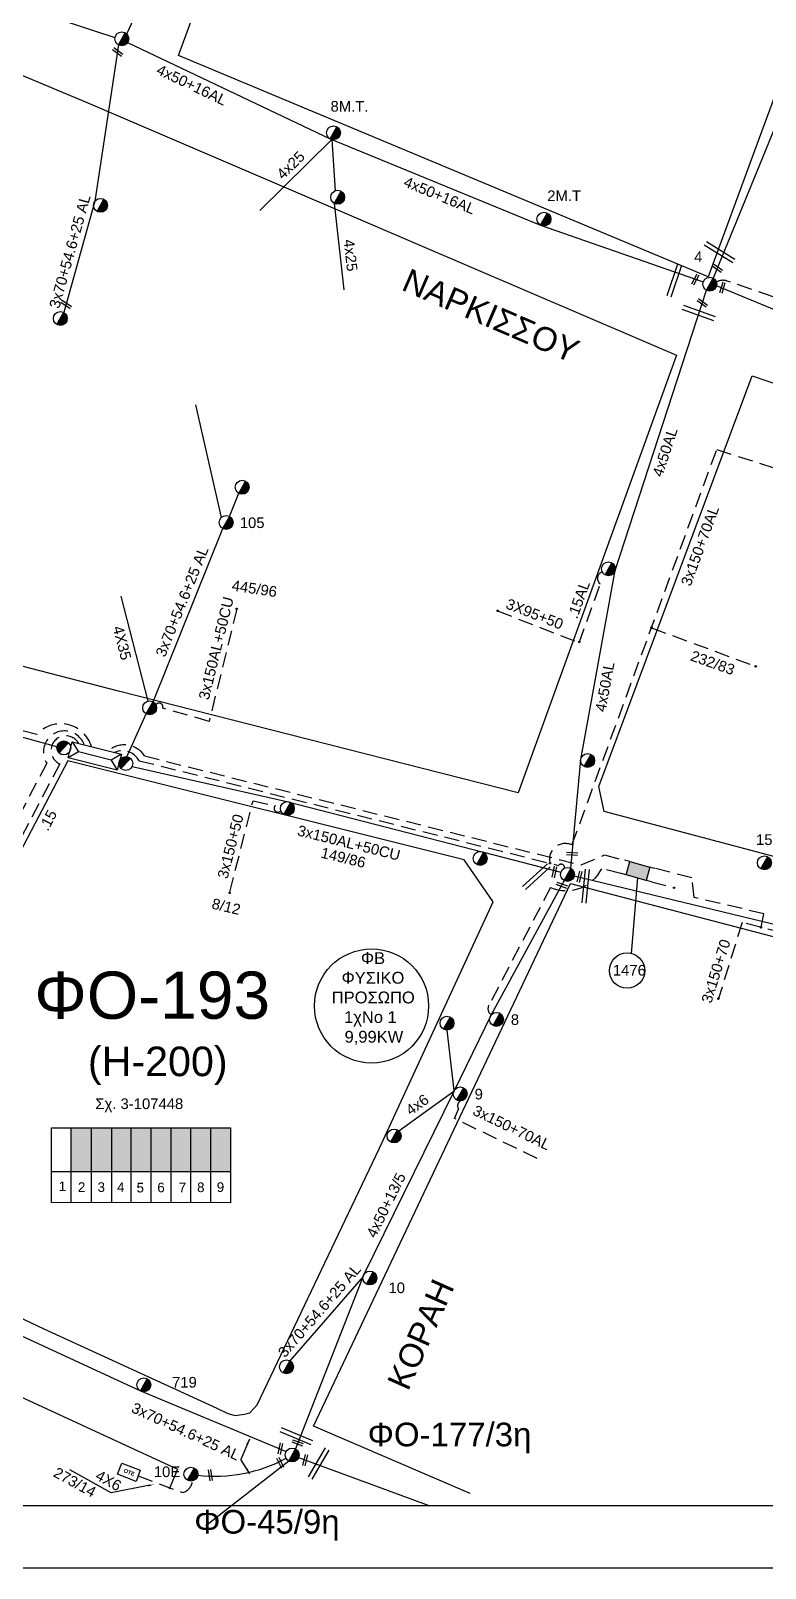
# Model space of a CAD drawing. Header units: millimetres. Extents: x 4998 to 7216, y 1887 to 2914.
# Drawn here: x 5268.8 to 5393.3, y 1889.4 to 2149.7 of the extents above; entities that cross this region are included whole.
import ezdxf
from ezdxf import colors
from ezdxf.entities.mleader import LeaderData, LeaderLine
from ezdxf.enums import TextEntityAlignment as Align
from ezdxf.math import Vec2, Vec3

# ---------------------------------------------------------------- set-up
doc = ezdxf.new("R2010")
doc.units = ezdxf.units.MM
doc.linetypes.add('DASHED', pattern=[19.05, 12.7, -6.35])
for name, color, linetype, lineweight in [('.15', 7, 'Continuous', 30), ('.15AL', 7, 'DASHED', 30), ('3x150+50', 7, 'Continuous', 30), ('3x150+70', 7, 'Continuous', 30), ('3x150+70AL', 7, 'DASHED', 30), ('3x150AL+50CU', 7, 'Continuous', 30), ('3x50+35+16', 7, 'Continuous', 30), ('3x70+54.6+25 AL', 7, 'SYN_LINE', 30), ('3X95+50', 7, 'Continuous', 30), ('4x25', 7, 'Continuous', 30), ('4X35', 7, 'DASHED', 30), ('4x50+13_5', 7, 'Continuous', 30), ('4x50+16AL', 7, 'Continuous', 30), ('4x50AL', 7, 'Continuous', 30), ('4x6', 7, 'SYN_LINE', 30), ('Υπόβαθρο ΔΕΗ', 7, 'Continuous', 30)]:
    doc.layers.add(name, color=color, linetype=linetype, lineweight=lineweight)
for name, color, linetype in [('Link Box 4 Διευθύνσεων', 7, 'Continuous'), ('Pillar OTE', 7, 'Continuous'), ('text οδών', 7, 'Continuous'), ('text_kalodion', 7, 'Continuous'), ('Άγνωστα', 7, 'Continuous'), ('ΑΓΝΩΣΤΟ ΕΝΑΕΡΙΟ ΚΑΛΩΔΙΟ', 7, 'Continuous'), ('Επιγραφές - Σχήματα', 7, 'Continuous'), ('Καλώδια ΧΤ   3x150AL+50CU', 7, 'DASHED'), ('Μηχανική τομή', 7, 'Continuous'), ('Στύλος ΦΜ', 7, 'Continuous'), ('Στύλος ΦΜ @ 1', 7, 'Continuous'), ('Συνδέσεις', 7, 'Continuous'), ('Συνεστραμμένα ΧΤ   3x70+54.6+25 AL', 7, 'SYN_LINE'), ('Τομή', 7, 'Continuous'), ('Υποσταθμός εναέριος 2 στύλων', 7, 'Continuous'), ('Υποσταθμός πόλεως', 7, 'Continuous')]:
    doc.layers.add(name, color=color, linetype=linetype)
doc.styles.add('arial', font='ARIAL.TTF')
doc.styles.get("Standard").update_dxf_attribs({"font": 'ARIAL.TTF'})
doc.linetypes.add('SYN_LINE', pattern='A,0.5,-0.0001,["/\\/\\/\\/",Standard,S=0.1,R=0,X=0,Y=-0.05],-0.25', length=0.7501)
doc.dimstyles.new('ISO-25', dxfattribs={"dimtxt": 2.5, "dimasz": 2.5, "dimexe": 1.25, "dimexo": 0.625, "dimtad": 1, "dimtxsty": 'Standard', "dimcen": 2.5, "dimadec": 0, "dimazin": 0, "dimtfac": 1, "dimtmove": 0, "dimatfit": 3, "dimfxl": 1, "dimarcsym": 0})

# ---------------------------------------------------------------- blocks, each defined once
blk = doc.blocks.new('ΥΠΑΡΧΩΝ ΤΣΙΜΕΝΤΕΝΙΟΣ ΣΤΥΛΟΣ')
at = {"layer": 'Στύλος ΦΜ'}
blk.add_hatch(color=7, dxfattribs=at).paths.add_polyline_path([(-1.29, -2.28, 0.574793), (2.62, 0, 0.268822), (1.3, 2.27)])
at = {"layer": 'Στύλος ΦΜ', "color": 7}
blk.add_line((-1.29, -2.28), (1.3, 2.27), dxfattribs=at)
blk.add_circle((0, 0), 2.62, dxfattribs=at)
at = {"layer": 'Στύλος ΦΜ', "flags": 4}
for tag, p in [('ΑΡΙΘΜΟΣ', (-4.68, 8.05)), ('ΤΥΠΟΣ', (-4.91, 3.03))]:
    blk.add_attdef(tag, p, '', height=4, dxfattribs=at)
blk = doc.blocks.new('ΥΠΟΣΤΑΘΜΟΣ ΕΝΑΕΡΙΟΣ ΕΠΙ 2 ΣΤΥΛΩΝ')
at = {"layer": 'Υποσταθμός εναέριος 2 στύλων', "linetype": 'Continuous'}
for points in [[(-11.97, -2.11, 0.574793), (-8.45, -0.07, 0.268822), (-9.64, 1.98)], [(9.68, -2.15, 0.574793), (13.19, -0.1, 0.268822), (12.01, 1.95)]]:
    blk.add_hatch(color=256, dxfattribs=at).paths.add_polyline_path(points)
for p, q in [((-11.97, -2.11), (-9.64, 1.98)), ((9.68, -2.15), (12.01, 1.95))]:
    blk.add_line(p, q, dxfattribs=at)
for centre in [(-10.81, -0.07), (10.84, -0.1)]:
    blk.add_circle(centre, 2.36, dxfattribs=at)
at = {"layer": 'Υποσταθμός πόλεως', "linetype": 'Continuous', "ltscale": 40}
blk.add_lwpolyline([(-8.57, 2.82), (8.57, 2.82), (8.57, -2.82), (-8.57, -2.82)], close=True, dxfattribs=at)
for points in [[(-5.75, 0), (-8.57, 2.82)], [(-8.57, -2.82), (-5.75, 0)], [(-5.75, 0), (5.75, 0)], [(5.75, 0), (8.57, 2.82)], [(8.57, -2.82), (5.75, 0)]]:
    blk.add_lwpolyline(points, dxfattribs=at)
at = {"layer": 'Υποσταθμός εναέριος 2 στύλων', "ltscale": 40, "flags": 1}
for tag, p in [('ΜΕΤΑΣΧΗΜΑΤΙΣΜΟΣ', (14.09, 2.51)), ('ΙΣΧΥΣ', (14.07, -0.28)), ('ΑΡΙΘΜΟΣ', (14.19, -3))]:
    blk.add_attdef(tag, p, '', height=1.8, dxfattribs=at)
blk = doc.blocks.new('LINK BOX 4 ΑΝΑΧΩΡΗΣΕΩΝ')
at = {"layer": 'Link Box 4 Διευθύνσεων', "ltscale": 40}
blk.add_hatch(color=256, dxfattribs=at).paths.add_polyline_path([(-3.54, 0), (-3.54, -4.67), (3.54, -4.67), (3.54, 0)])
for p, q in [((-3.54, 0), (-5.33, 0)), ((5.33, 0), (3.54, 0)), ((-3.54, -4.67), (-5.33, -4.67)), ((5.33, -4.67), (3.54, -4.67))]:
    blk.add_line(p, q, dxfattribs=at)
blk.add_lwpolyline([(-3.54, -4.67), (-3.54, 0), (3.54, 0), (3.54, -4.67)], close=True, dxfattribs=at)
blk = doc.blocks.new('ΤΟΜΗ')
at = {"layer": 'Τομή', "ltscale": 40}
for p, q in [((-5.7, 0), (17.1, 0)), ((-5.7, -2.8), (17.1, -2.8))]:
    blk.add_line(p, q, dxfattribs=at)
blk = doc.blocks.new('ΜΗΧΑΝΙΚΗ ΤΟΜΗ')
at = {"layer": 'Μηχανική τομή', "ltscale": 40}
for p, q in [((-1.9, 0.8), (5.7, 0.8)), ((-1.9, -0.8), (5.7, -0.8))]:
    blk.add_line(p, q, dxfattribs=at)
blk = doc.blocks.new('_ΣΥΝΔΕΣΗ')
at = {"layer": 'Συνδέσεις', "linetype": 'SYN_LINE', "ltscale": 40}
blk.add_hatch(color=256, dxfattribs=at).paths.add_polyline_path([(0.5, 0, 1), (-0.5, 0, 1)])
at = {"layer": 'Συνδέσεις'}
blk.add_circle((0, 0), 0.5, dxfattribs=at)
blk = doc.blocks.new('PILLAR ΟΤΕ')
at = {"layer": 'Pillar OTE', "ltscale": 40}
blk.add_lwpolyline([(-3.31, 2.02), (3.39, 2.02), (3.39, -1.99), (-3.31, -1.99)], close=True, dxfattribs=at)
at = {"layer": 'Pillar OTE', "insert": (-1.81, 0.71), "char_height": 1.3575, "width": 109.961, "attachment_point": 1}
blk.add_mtext('{\\fArial|b1|i0|c161|p34;OTE}', dxfattribs=at)

msp = doc.modelspace()

# ---------------------------------------------------------------- hatches: boundary and pattern name
at = {"layer": 'Καλώδια ΧΤ   3x150AL+50CU', "linetype": 'DASHED', "lineweight": -3, "ltscale": 0.2}
h = msp.add_hatch(color=6, dxfattribs=at)
h.dxf.hatch_style = 1
h.paths.add_polyline_path([(5279.08, 1963.93), (5275.64, 1963.93), (5275.64, 1956.57), (5279.08, 1956.56)])
h = msp.add_hatch(color=173, dxfattribs=at)
h.dxf.hatch_style = 1
h.paths.add_polyline_path([(5279.08, 1956.56), (5282.52, 1956.56), (5282.52, 1963.93), (5279.08, 1963.93)])
h = msp.add_hatch(color=2, dxfattribs=at)
h.dxf.hatch_style = 1
h.paths.add_polyline_path([(5285.81, 1963.93), (5282.52, 1963.93), (5282.52, 1956.56), (5285.81, 1956.56)])
h = msp.add_hatch(color=30, dxfattribs=at)
h.dxf.hatch_style = 1
h.paths.add_polyline_path([(5285.81, 1956.56), (5289.2, 1956.55), (5289.2, 1963.93), (5285.81, 1963.93)])
h = msp.add_hatch(color=1, dxfattribs=at)
h.dxf.hatch_style = 1
h.paths.add_polyline_path([(5289.2, 1956.55), (5292.6, 1956.55), (5292.6, 1963.93), (5289.2, 1963.93)])
h = msp.add_hatch(color=85, dxfattribs=at)
h.dxf.hatch_style = 1
h.paths.add_polyline_path([(5292.54, 1956.55), (5295.93, 1956.55), (5295.93, 1963.93), (5292.54, 1963.93)])
h = msp.add_hatch(color=5, dxfattribs=at)
h.dxf.hatch_style = 1
h.paths.add_polyline_path([(5295.87, 1956.56), (5299.27, 1956.55), (5299.27, 1963.93), (5295.87, 1963.93)])
h = msp.add_hatch(color=62, dxfattribs=at)
h.dxf.hatch_style = 1
h.paths.add_polyline_path([(5299.19, 1956.55), (5302.59, 1956.55), (5302.59, 1963.93), (5299.19, 1963.93)])

# ---------------------------------------------------------------- linework, layer by layer
at = {"layer": '.15', "color": 30, "linetype": 'DASHED', "lineweight": -3, "ltscale": 0.2}
msp.add_lwpolyline([(5276.92, 2029.03, 1.388993), (5273.72, 2025.56), (5262.55, 2004.3, 0.632264), (5260.88, 2002.66)], format="xyb", dxfattribs=at)
at = {"layer": '.15', "color": 5, "linetype": 'DASHED', "lineweight": -3, "ltscale": 0.2}
msp.add_lwpolyline([(5368.83, 2006.99), (5365.59, 2007.85, -0.398731), (5356.9, 2004.64), (5346.43, 1984.68, 0.384962), (5346.84, 1983.08, 0.936699)], format="xyb", dxfattribs=at)
at = {"layer": '.15AL', "color": 85, "linetype": 'DASHED', "lineweight": -3, "ltscale": 0.2}
msp.add_lwpolyline([(5361.74, 2046.07), (5365.34, 2056.02, -0.631684), (5365.66, 2058.06, -95.573987)], format="xyb", dxfattribs=at)
at = {"lineweight": -3}
msp.add_lwpolyline([(5037.13, 2894.56), (6989.09, 2894.56), (6989.09, 1899.95), (5037.13, 1899.95)], close=True, dxfattribs=at)
at = {"lineweight": -3, "ltscale": 0.2}
msp.add_circle((5326.56, 1984.57), 9.67, dxfattribs=at)
at = {"layer": '3x150+50', "color": 62, "linetype": 'DASHED', "lineweight": -3, "ltscale": 0.2}
msp.add_lwpolyline([(5279.1, 2028.49, 0.589061), (5269.85, 2030.52), (5222.18, 2043.07, -0.658647), (5219.24, 2041.29, 1.615568)], format="xyb", dxfattribs=at)
at = {"layer": '3x150+50', "color": 173, "linetype": 'DASHED', "lineweight": -3, "ltscale": 0.2}
msp.add_lwpolyline([(5302.53, 2003.84), (5306.47, 2019.28), (5310.23, 2018.5, 1.022311), (5311.18, 2017.6, -1.684117)], format="xyb", dxfattribs=at)
at = {"layer": '3x150+70', "color": 133, "linetype": 'DASHED', "lineweight": -3, "ltscale": 0.2}
for points in [[(5392.58, 1997.89), (5393.05, 2000.19), (5381.22, 2002.93), (5380.82, 2006.29), (5374.58, 2007.86)], [(5399.88, 1996.05), (5389.34, 1998.7), (5385.35, 1985.81)]]:
    msp.add_lwpolyline(points, dxfattribs=at)
at = {"layer": '3x150+70', "color": 151, "linetype": 'DASHED', "lineweight": -3, "ltscale": 0.2}
msp.add_lwpolyline([(5373.98, 2005.61), (5377.83, 2004.58)], dxfattribs=at)
at = {"layer": '3x150+70AL', "color": 151, "lineweight": -3, "ltscale": 0.2}
msp.add_lwpolyline([(5427.83, 2146.42), (5412.83, 2151.31), (5394.59, 2104.66), (5386.85, 2107.31, 0.21189), (5384.99, 2107.14, 7.80724)], format="xyb", dxfattribs=at)
at = {"layer": '3x150+70AL', "color": 85, "linetype": 'DASHED', "lineweight": -3, "ltscale": 0.2}
msp.add_lwpolyline([(5356.79, 2008.74, -0.630067), (5360.52, 2011.83), (5385.05, 2078.77), (5401.86, 2073.41)], format="xyb", dxfattribs=at)
msp.add_lwpolyline([(5374, 2048.6), (5391.65, 2042.07)], dxfattribs=at)
at = {"layer": '3x150+70AL', "color": 2, "linetype": 'DASHED', "lineweight": -3, "ltscale": 0.2}
msp.add_lwpolyline([(5277.88, 2028.79, 1.113486), (5271.51, 2025.66), (5231.82, 1950.1, 0.669165), (5231.39, 1947.7)], format="xyb", dxfattribs=at)
at = {"layer": '3x150+70AL', "color": 5, "linetype": 'DASHED', "lineweight": -3, "ltscale": 0.2}
msp.add_lwpolyline([(5354.6, 1958.77), (5340.6, 1965.52), (5341.3, 1967.12, -0.427049), (5341.61, 1968.5, -0.966609)], format="xyb", dxfattribs=at)
at = {"layer": '3x150AL+50CU', "color": 6, "linetype": 'DASHED', "lineweight": -3, "ltscale": 0.2}
msp.add_lwpolyline([(5303.72, 2051.81), (5299.03, 2032.74), (5291.17, 2035, 0.893521), (5290.01, 2035.56, -124.959135)], format="xyb", dxfattribs=at)
at = {"layer": '3x150AL+50CU', "color": 5, "linetype": 'DASHED', "lineweight": -3, "ltscale": 0.2}
msp.add_lwpolyline([(5281.97, 2027.77, -0.45656), (5288.1, 2026.9), (5362.07, 2008.45), (5366.03, 2010.15), (5369.44, 2009.24)], format="xyb", dxfattribs=at)
at = {"layer": '3x150AL+50CU', "color": 85, "linetype": 'DASHED', "lineweight": -3, "ltscale": 0.2}
msp.add_lwpolyline([(5283.02, 2027.51, -0.381029), (5287.19, 2026.1), (5358.25, 2008.37, -0.743707), (5359.27, 2007.91)], format="xyb", dxfattribs=at)
at = {"layer": '3x50+35+16', "color": 1, "lineweight": -3, "ltscale": 0.2}
msp.add_lwpolyline([(5273.25, 2028.43), (5246.98, 2035.69), (5218.82, 2042.93), (5193.38, 2049.98), (5164.14, 2056.56)], dxfattribs=at)
at = {"layer": '3x50+35+16', "color": 173, "lineweight": -3, "ltscale": 0.2}
msp.add_lwpolyline([(5285.99, 2025.14), (5312.21, 2019.18), (5345.55, 2010.59), (5358.65, 2007.21)], dxfattribs=at)
at = {"layer": '3x70+54.6+25 AL', "color": 173, "linetype": 'SYN_LINE', "lineweight": -3, "ltscale": 20}
for points in [[(5285.07, 2149.15), (5293.77, 2167.86), (5302.03, 2189.76), (5309.06, 2209.41), (5312.26, 2223.61)], [(5283.66, 2147.29), (5279.67, 2120.81), (5274.41, 2102.01)]]:
    msp.add_lwpolyline(points, dxfattribs=at)
at = {"layer": '3x70+54.6+25 AL', "color": 173, "linetype": 'SYN_LINE', "lineweight": -3, "ltscale": 10}
msp.add_lwpolyline([(5319.8, 2131.25), (5320.4, 2122.6)], dxfattribs=at)
at = {"layer": '3x70+54.6+25 AL', "color": 6, "linetype": 'SYN_LINE', "lineweight": -3, "ltscale": 20}
for points in [[(5302.51, 2067.45), (5304.05, 2071.37)], [(5289.54, 2036.08), (5301.35, 2065.4)]]:
    msp.add_lwpolyline(points, dxfattribs=at)
at = {"layer": '3x70+54.6+25 AL', "color": 6, "linetype": 'SYN_LINE', "lineweight": -3, "ltscale": 10}
msp.add_lwpolyline([(5285.08, 2026.78), (5288.37, 2034.03)], dxfattribs=at)
at = {"layer": '3x70+54.6+25 AL', "color": 2, "linetype": 'SYN_LINE', "lineweight": -3, "ltscale": 20}
for points in [[(5360.91, 2006.58), (5401.13, 1996.87)], [(5232.82, 1946.09), (5259.63, 1932.2), (5287.38, 1919.39), (5312.08, 1909.15)]]:
    msp.add_lwpolyline(points, dxfattribs=at)
at = {"layer": '3x70+54.6+25 AL', "color": 5, "linetype": 'SYN_LINE', "lineweight": -3, "ltscale": 20}
msp.add_lwpolyline([(5325.11, 1938.77), (5312.73, 1924.5)], dxfattribs=at)
at = {"layer": '3x70+54.6+25 AL', "color": 30, "linetype": 'SYN_LINE', "lineweight": -3, "ltscale": 20}
msp.add_lwpolyline([(5314.2, 1908.14), (5336.45, 1899.95)], dxfattribs=at)
at = {"layer": '3x70+54.6+25 AL', "color": 1, "linetype": 'SYN_LINE', "lineweight": -3, "ltscale": 10}
msp.add_arc((5300.03, 1930.35), 25.4, 263.4115, 298.2932, dxfattribs=at)
at = {"layer": '3X95+50', "color": 85, "linetype": 'DASHED', "lineweight": -3, "ltscale": 0.2}
msp.add_lwpolyline([(5347.91, 2051.47), (5361.74, 2046.07)], dxfattribs=at)
at = {"layer": '4x25', "color": 173, "linetype": 'SYN_LINE', "lineweight": -3, "ltscale": 20}
for points in [[(5319.8, 2131.25), (5307.61, 2119.24)], [(5320.23, 2120.47), (5321.86, 2105.8)]]:
    msp.add_lwpolyline(points, dxfattribs=at)
at = {"layer": '4x25', "color": 6, "linetype": 'SYN_LINE', "lineweight": -3, "ltscale": 20}
msp.add_lwpolyline([(5301.12, 2067.29), (5296.8, 2086.34)], dxfattribs=at)
at = {"layer": '4X35', "color": 6, "linetype": 'SYN_LINE', "lineweight": -3, "ltscale": 20}
msp.add_lwpolyline([(5288.68, 2036.2), (5288.68, 2036.2), (5284.13, 2053.95)], dxfattribs=at)
at = {"layer": '4x50+13_5', "color": 5, "lineweight": -3, "ltscale": 0.2}
msp.add_lwpolyline([(5359.19, 2005.82), (5346.84, 1983.08), (5340.5, 1970.11), (5325.25, 1939.12), (5313.68, 1909.58)], dxfattribs=at)
at = {"layer": '4x50+16AL', "color": 1, "lineweight": -3, "ltscale": 0.2}
msp.add_lwpolyline([(5410.04, 2175.82), (5398.72, 2142.66), (5384.46, 2107.79)], dxfattribs=at)
at = {"layer": '4x50+16AL', "color": 173, "lineweight": -3, "ltscale": 0.2}
for points in [[(5244.67, 2163.51), (5256.98, 2157.11), (5283.08, 2148.53)], [(5285.22, 2147.68), (5319.53, 2131.37), (5355.19, 2116.76), (5382.76, 2107.15)]]:
    msp.add_lwpolyline(points, dxfattribs=at)
at = {"layer": '4x50+16AL', "color": 151, "lineweight": -3, "ltscale": 0.2}
msp.add_lwpolyline([(5491.82, 2069.43), (5466.05, 2076.31), (5432.81, 2088.03), (5411.79, 2095.44), (5385.02, 2106.49)], dxfattribs=at)
at = {"layer": '4x50AL', "color": 85, "lineweight": -3, "ltscale": 0.2}
msp.add_lwpolyline([(5360.35, 2007.87), (5362, 2026.29), (5367.86, 2058.29), (5383.3, 2105.74)], dxfattribs=at)
at = {"layer": '4x6', "color": 5, "lineweight": -3, "ltscale": 0.2}
msp.add_lwpolyline([(5340.5, 1970.11), (5331.2, 1963.4)], dxfattribs=at)
at = {"layer": '4x6', "color": 1, "linetype": 'DASHED', "lineweight": -3, "ltscale": 0.2}
msp.add_lwpolyline([(5287.01, 1905.03), (5294.57, 1902.18, 0.291752), (5296.24, 1904.17, 16.302643)], format="xyb", dxfattribs=at)
at = {"layer": 'Pillar OTE', "lineweight": -3, "ltscale": 40}
for points in [[(5272.31, 1951.29), (5272.31, 1963.93), (5302.64, 1963.93), (5302.64, 1951.26), (5272.31, 1951.29)], [(5275.64, 1951.29), (5275.64, 1963.93)], [(5279.08, 1951.28), (5279.08, 1963.93)], [(5282.52, 1951.28), (5282.52, 1963.93)], [(5285.81, 1951.27), (5285.81, 1963.93)], [(5289.2, 1951.27), (5289.2, 1963.93)], [(5292.6, 1951.27), (5292.6, 1963.93)], [(5295.93, 1951.26), (5295.93, 1963.93)], [(5299.32, 1951.26), (5299.32, 1963.93)], [(5272.31, 1956.57), (5302.64, 1956.54)]]:
    msp.add_lwpolyline(points, dxfattribs=at)
at = {"layer": 'ΑΓΝΩΣΤΟ ΕΝΑΕΡΙΟ ΚΑΛΩΔΙΟ', "color": 5, "lineweight": -3, "ltscale": 0.2}
msp.add_lwpolyline([(5340.58, 1970.28), (5339.4, 1980.49)], dxfattribs=at)
at = {"layer": 'ΑΓΝΩΣΤΟ ΕΝΑΕΡΙΟ ΚΑΛΩΔΙΟ', "color": 1, "lineweight": -3, "ltscale": 0.2}
msp.add_lwpolyline([(5312.52, 1907.53), (5298.48, 1896.56)], dxfattribs=at)
at = {"layer": 'Επιγραφές - Σχήματα', "lineweight": -3}
msp.add_lwpolyline([(4997.89, 2908.51), (7215.51, 2908.51), (7216.21, 1889.37), (4997.89, 1889.37)], close=True, dxfattribs=at)
at = {"layer": 'Υπόβαθρο ΔΕΗ', "color": 7, "lineweight": -3}
for points in [[(5293.82, 2145.47), (5320.78, 2218.97), (5374.08, 2193.08), (5408.62, 2175.86), (5400.27, 2153.21), (5391.46, 2129.33), (5383.6, 2108.01), (5293.82, 2145.47)], [(5343.25, 1902), (5316.72, 1913.42), (5360.3, 2005.28), (5442.5, 1983.82), (5444.17, 1983.18), (5445.1, 1982.33), (5445.82, 1981.24), (5446.11, 1980.09), (5446.15, 1979.02), (5445.98, 1978.23), (5445.34, 1976.7), (5434.49, 1954.93), (5419.23, 1924.82)], [(5204.66, 1899.55), (5227.79, 1936.53), (5293.7, 1906.12), (5292.25, 1902.79)]]:
    msp.add_lwpolyline(points, dxfattribs=at)
for points in [[(5228.27, 2158.55), (5278.46, 2137.48), (5378.24, 2094.75), (5351.4, 2020.65), (5283.65, 2037.85), (5248.86, 2046.84), (5170.55, 2066.46)], [(5391.05, 2091.27), (5486.13, 2058.85), (5485.35, 2057.02), (5453.68, 1994.24), (5365.98, 2017.48), (5365.07, 2021.75)], [(5275.11, 2026.07), (5233.86, 1947.52), (5271.05, 1929.9), (5300.35, 1916.48), (5302.23, 1915.56), (5303.46, 1915.22), (5305.02, 1915.46), (5305.94, 1915.7), (5307.17, 1917.03), (5327.85, 1960.4), (5347.19, 2002.21), (5342.28, 2009.32)]]:
    msp.add_lwpolyline(points, close=True, dxfattribs=at)
at = {"layer": 'Υπόβαθρο ΔΕΗ', "lineweight": -3}
msp.add_lwpolyline([(5371.64, 2006.24), (5370.57, 1993.47)], dxfattribs=at)
msp.add_circle((5369.86, 1990.56), 3, dxfattribs=at)

# ---------------------------------------------------------------- block references
at = {"layer": 'Link Box 4 Διευθύνσεων', "lineweight": -3, "xscale": 0.4999999999999774, "yscale": 0.4999999999999774, "zscale": 0.4999999999999774, "rotation": 345.0283975318833}
msp.add_blockref('LINK BOX 4 ΑΝΑΧΩΡΗΣΕΩΝ', (5372.01, 2008.55), dxfattribs=at)
at = {"layer": 'Pillar OTE', "xscale": 0.4999999999999999, "yscale": 0.4999999999999999, "zscale": 0.4999999999999999, "rotation": 339}
msp.add_blockref('PILLAR ΟΤΕ', (5285.42, 1905.62), dxfattribs=at)
at = {"layer": 'Μηχανική τομή', "lineweight": -3}
for p, xscale, yscale, zscale, rotation in [((5283.92, 2145.79), 0.2499999999999677, 0.2499999999999677, 0.2499999999999677, 145.0153048089944), ((5385.55, 2109.19), 0.2499999999999677, 0.2499999999999677, 0.2499999999999677, 145.0153048089944), ((5381.24, 2107.18), 0.2499999999999677, 0.2499999999999677, 0.2499999999999677, 61.7442470611804), ((5385.92, 2105.77), 0.2499999999999677, 0.2499999999999677, 0.2499999999999677, 74.02456761277536), ((5275.2, 2103.03), 0.2499999999999677, 0.2499999999999677, 0.2499999999999677, 145.0153048089944), ((5383.01, 2103.3), 0.2499999999999677, 0.2499999999999677, 0.2499999999999677, 145.0153048089944), ((5361.02, 2010.29), 0.2499999999999678, 0.2499999999999678, 0.2499999999999678, 176.365745631665), ((5357.45, 2006.8), 0.2499999999999677, 0.2499999999999677, 0.2499999999999677, 76.76918095440216), ((5361.73, 2005.99), 0.2499999999999677, 0.2499999999999677, 0.2499999999999677, 76.76918095440216), ((5359.28, 2004.82), 0.2499999999999678, 0.2499999999999678, 0.2499999999999678, 160.0479826606599), ((5314.51, 1910.4), 0.2499999999999678, 0.2499999999999678, 0.2499999999999678, 160.0479826606599), ((5311.33, 1906.78), 0.2499999999999677, 0.2499999999999677, 0.2499999999999677, 116.0485750276942), ((5311.02, 1909.15), 0.2499999999999677, 0.2499999999999677, 0.2499999999999677, 76.76918095440216), ((5315.23, 1907.21), 0.2499999999999677, 0.2499999999999677, 0.2499999999999677, 76.76918095440216), ((5299.35, 1904.65), 0.2499999999999677, 0.2499999999999677, 0.2499999999999677, 98.83420091364933)]:
    msp.add_blockref('ΜΗΧΑΝΙΚΗ ΤΟΜΗ', p, dxfattribs=dict(at, xscale=xscale, yscale=yscale, zscale=zscale, rotation=rotation))
at = {"layer": 'Στύλος ΦΜ @ 1', "lineweight": -3, "ltscale": 40}
for p, xscale, yscale, zscale in [((5284.24, 2148.32), 0.4499999999998083, 0.4499999999998083, 0.4499999999998083), ((5320.81, 2121.49), 0.4499999999998829, 0.4499999999998829, 0.4499999999998829), ((5280.63, 2120.13), 0.4499999999998828, 0.4499999999998828, 0.4499999999998828), ((5273.82, 2100.98), 0.4499999999998828, 0.4499999999998828, 0.4499999999998828), ((5304.63, 2072.39), 0.4499999999998828, 0.4499999999998828, 0.4499999999998828), ((5366.72, 2058.58), 0.4499999999998828, 0.4499999999998828, 0.4499999999998828), ((5288.95, 2035.06), 0.4499999999998828, 0.4499999999998828, 0.4499999999998828), ((5363.17, 2026.13), 0.4499999999998828, 0.4499999999998828, 0.4499999999998828), ((5312.29, 2018), 0.4499999999998245, 0.4499999999998245, 0.4499999999998245), ((5344.96, 2009.56), 0.4499999999998245, 0.4499999999998245, 0.4499999999998245), ((5359.77, 2006.85), 0.4499999999998245, 0.4499999999998245, 0.4499999999998245), ((5339.34, 1981.66), 0.4499999999998245, 0.4499999999998245, 0.4499999999998245), ((5330.37, 1962.56), 0.4499999999998245, 0.4499999999998245, 0.4499999999998245), ((5312.14, 1923.48), 0.4499999999998245, 0.4499999999998245, 0.4499999999998245), ((5313.1, 1908.55), 0.4499999999998245, 0.4499999999998245, 0.4499999999998245)]:
    msp.add_blockref('ΥΠΑΡΧΩΝ ΤΣΙΜΕΝΤΕΝΙΟΣ ΣΤΥΛΟΣ', p, dxfattribs=dict(at, xscale=xscale, yscale=yscale, zscale=zscale))
ref = msp.add_blockref('ΥΠΑΡΧΩΝ ΤΣΙΜΕΝΤΕΝΙΟΣ ΣΤΥΛΟΣ', (5320.11, 2132.39), dxfattribs=dict(at, xscale=0.4499999999997619, yscale=0.4499999999997619, zscale=0.4499999999997619))
ref.add_attrib('ΤΥΠΟΣ', '8M.T.', (5319.61, 2135.99), dxfattribs={"layer": 'Στύλος ΦΜ', "height": 1.8, "flags": 4})
ref = msp.add_blockref('ΥΠΑΡΧΩΝ ΤΣΙΜΕΝΤΕΝΙΟΣ ΣΤΥΛΟΣ', (5355.77, 2117.78), dxfattribs=dict(at, xscale=0.4499999999998084, yscale=0.4499999999998084, zscale=0.4499999999998084))
ref.add_attrib('ΤΥΠΟΣ', '2M.T', (5356.33, 2120.85), dxfattribs={"layer": 'Στύλος ΦΜ', "height": 1.8, "flags": 4})
ref = msp.add_blockref('ΥΠΑΡΧΩΝ ΤΣΙΜΕΝΤΕΝΙΟΣ ΣΤΥΛΟΣ', (5383.88, 2106.77), dxfattribs=dict(at, xscale=0.4499999999998084, yscale=0.4499999999998084, zscale=0.4499999999998084))
ref.add_attrib('ΤΥΠΟΣ', '4', (5381.22, 2110.52), dxfattribs={"layer": 'Στύλος ΦΜ', "height": 1.8, "flags": 4})
ref = msp.add_blockref('ΥΠΑΡΧΩΝ ΤΣΙΜΕΝΤΕΝΙΟΣ ΣΤΥΛΟΣ', (5301.93, 2066.43), dxfattribs=dict(at, xscale=0.4499999999998799, yscale=0.4499999999998799, zscale=0.4499999999998799))
ref.add_attrib('ΤΥΠΟΣ', '105', (5304.23, 2065.49), dxfattribs={"layer": 'Στύλος ΦΜ', "height": 1.8, "flags": 4})
ref = msp.add_blockref('ΥΠΑΡΧΩΝ ΤΣΙΜΕΝΤΕΝΙΟΣ ΣΤΥΛΟΣ', (5393.13, 2008.81), dxfattribs=dict(at, xscale=0.4499999999996986, yscale=0.4499999999996986, zscale=0.4499999999996986))
ref.add_attrib('ΤΥΠΟΣ', '152', (5391.71, 2011.83), dxfattribs={"layer": 'Στύλος ΦΜ', "height": 1.8, "flags": 4})
ref = msp.add_blockref('ΥΠΑΡΧΩΝ ΤΣΙΜΕΝΤΕΝΙΟΣ ΣΤΥΛΟΣ', (5347.73, 1982.3), dxfattribs=dict(at, xscale=0.4499999999998245, yscale=0.4499999999998245, zscale=0.4499999999998245))
ref.add_attrib('ΤΥΠΟΣ', '8', (5350.16, 1981.36), dxfattribs={"layer": 'Στύλος ΦΜ', "height": 1.8, "rotation": 360, "flags": 4})
ref = msp.add_blockref('ΥΠΑΡΧΩΝ ΤΣΙΜΕΝΤΕΝΙΟΣ ΣΤΥΛΟΣ', (5341.59, 1969.68), dxfattribs=dict(at, xscale=0.4499999999998245, yscale=0.4499999999998245, zscale=0.4499999999998245))
ref.add_attrib('ΤΥΠΟΣ', '9', (5344.03, 1968.75), dxfattribs={"layer": 'Στύλος ΦΜ', "height": 1.8, "rotation": 360, "flags": 4})
ref = msp.add_blockref('ΥΠΑΡΧΩΝ ΤΣΙΜΕΝΤΕΝΙΟΣ ΣΤΥΛΟΣ', (5326.26, 1938.52), dxfattribs=dict(at, xscale=0.4499999999998245, yscale=0.4499999999998245, zscale=0.4499999999998245))
ref.add_attrib('ΤΥΠΟΣ', '10', (5329.43, 1935.95), dxfattribs={"layer": 'Στύλος ΦΜ', "height": 1.8, "rotation": 360, "flags": 4})
ref = msp.add_blockref('ΥΠΑΡΧΩΝ ΤΣΙΜΕΝΤΕΝΙΟΣ ΣΤΥΛΟΣ', (5287.97, 1920.42), dxfattribs=dict(at, xscale=0.449999999999813, yscale=0.449999999999813, zscale=0.449999999999813))
ref.add_attrib('ΤΥΠΟΣ', '719', (5292.75, 1919.96), dxfattribs={"layer": 'Στύλος ΦΜ', "height": 1.8, "rotation": 360, "flags": 4})
ref = msp.add_blockref('ΥΠΑΡΧΩΝ ΤΣΙΜΕΝΤΕΝΙΟΣ ΣΤΥΛΟΣ', (5295.95, 1905.31), dxfattribs=dict(at, xscale=0.4499999999998245, yscale=0.4499999999998245, zscale=0.4499999999998245))
ref.add_attrib('ΑΡΙΘΜΟΣ', '10E', (5289.66, 1904.81), dxfattribs={"layer": 'Στύλος ΦΜ', "height": 1.8, "rotation": 360, "flags": 4})
at = {"layer": 'Συνδέσεις', "lineweight": -3, "xscale": 0.25, "yscale": 0.25, "zscale": 0.25}
for p in [(5303.72, 2051.81), (5347.91, 2051.47), (5374, 2048.61), (5361.79, 2046.21), (5391.65, 2042.07), (5356.79, 2008.74), (5377.83, 2004.58), (5302.49, 2003.72), (5392.58, 1997.89), (5385.35, 1985.81)]:
    msp.add_blockref('_ΣΥΝΔΕΣΗ', p, dxfattribs=at)
at = {"layer": 'Τομή', "lineweight": -3}
for p, xscale, yscale, zscale, rotation in [((5386.56, 2111.13), 0.2499999999999997, 0.2499999999999997, 0.2499999999999997, 148.2430677970015), ((5377.11, 2106.19), 0.2499999999999997, 0.2499999999999997, 0.2499999999999997, 71.27935598873732), ((5383.24, 2101.07), 0.2499999999999997, 0.2499999999999997, 0.2499999999999997, 160.2076015829615), ((5353.21, 2005.75), 0.2499999999999995, 0.2499999999999995, 0.2499999999999995, 42.31657450992405), ((5362.39, 2003.48), 0.2499999999999995, 0.2499999999999995, 0.2499999999999995, 84.63314901984216), ((5312.58, 1912.64), 0.2499999999999995, 0.2499999999999995, 0.2499999999999995, 337.3935598062533), ((5316.59, 1906.05), 0.2499999999999995, 0.2499999999999995, 0.2499999999999995, 59.48217459290819)]:
    msp.add_blockref('ΤΟΜΗ', p, dxfattribs=dict(at, xscale=xscale, yscale=yscale, zscale=zscale, rotation=rotation))
at = {"layer": 'Υποσταθμός εναέριος 2 στύλων', "lineweight": -3, "xscale": 0.5000000000000612, "yscale": 0.5000000000000612, "zscale": 0.5000000000000612, "rotation": 165.9913577604793}
msp.add_blockref('ΥΠΟΣΤΑΘΜΟΣ ΕΝΑΕΡΙΟΣ ΕΠΙ 2 ΣΤΥΛΩΝ', (5279.66, 2026.9), dxfattribs=at)

# ---------------------------------------------------------------- texts
at = {"lineweight": -3, "ltscale": 30, "char_height": 1.63, "width": 11.2573, "attachment_point": 1}
for s, insert in [('1', (5273.55, 1954.85)), ('2', (5276.79, 1954.72)), ('3', (5280.12, 1954.72)), ('4', (5283.43, 1954.72)), ('5', (5286.73, 1954.63)), ('6', (5290.25, 1954.66)), ('7', (5293.88, 1954.66)), ('8', (5296.99, 1954.69)), ('9', (5300.32, 1954.72))]:
    msp.add_mtext(s, dxfattribs=dict(at, insert=insert))
at = {"layer": 'text οδών', "lineweight": -3}
msp.add_text('ΚΟΡΑΗ', height=4, rotation=66.0473, dxfattribs=at).set_placement((5334.89, 1928.97), align=Align.MIDDLE_CENTER)
at = {"layer": 'text οδών', "lineweight": -3, "ltscale": 40, "insert": (5333.01, 2109.56), "char_height": 2, "width": 13.6816, "attachment_point": 1, "rotation": 336.6879}
msp.add_mtext('{\\H2x;NAPKIΣΣOY\\P} ', dxfattribs=at)
at = {"layer": 'text_kalodion', "linetype": 'Continuous', "lineweight": -3, "ltscale": 0.2}
for s, rotation, p in [('4x50+16AL', 334.5726, (5296.1, 2140.51)), ('4x25', 44.5794, (5312.85, 2126.93)), ('4x50+16AL', 337.7215, (5338.1, 2121.81)), ('3x70+54.6+25 AL', 74.3754, (5275.43, 2112.33)), ('4x25', 276.3379, (5323.01, 2111.67)), ('4x50AL', 71.9843, (5376.28, 2078.35)), ('3x150+70AL', 69.8741, (5382.21, 2062.49)), ('3x70+54.6+25 AL', 68.0615, (5294.43, 2053.04)), ('.15AL', 70.1031, (5361.66, 2053.38)), ('3x150AL+50CU', 76.1733, (5300.22, 2045.14)), ('3X95+50', 338.7011, (5354.21, 2050.94)), ('4X35', 284.3942, (5284.29, 2046.05)), ('4x50AL', 79.626, (5366.09, 2038.62)), ('.15', 62.2905, (5271.72, 2016.02)), ('3x150+50', 75.6771, (5302.65, 2011.59)), ('3x150AL+50CU', 345.9914, (5322.72, 2012.19)), ('3x150+70', 72.7601, (5384.91, 1990.47)), ('4x6', 35.8336, (5334.3, 1967.86)), ('3x150+70AL', 334.2593, (5350.31, 1963.98)), ('4x50+13/5', 63.8029, (5329.02, 1950.86)), ('3x70+54.6+25 AL', 49.0561, (5317.71, 1932.99)), ('3x70+54.6+25 AL', 335.2298, (5295.08, 1912.54)), ('273/14', 331.2095, (5276.28, 1903.94)), ('4X6', 331.2095, (5281.99, 1904.23))]:
    msp.add_text(s, height=1.8, rotation=rotation, dxfattribs=at).set_placement(p, align=Align.MIDDLE_CENTER)
at = {"layer": 'Άγνωστα', "color": 7, "lineweight": -3, "char_height": 1.8, "width": 4.551914400963142e-14, "attachment_point": 1}
for s, insert in [('1476', (5367.45, 1991.52)), ('Σχ. 3-107448', (5279.75, 1968.92))]:
    msp.add_mtext(s, dxfattribs=dict(at, insert=insert))
at = {"layer": 'Επιγραφές - Σχήματα', "lineweight": -3, "width": 15.5504, "attachment_point": 1, "style": 'arial'}
for s, insert, char_height in [('ΦO-193', (5269.4, 1990.4), 8), ('(H-200)', (5278.49, 1977.69), 5)]:
    msp.add_mtext(s, dxfattribs=dict(at, insert=insert, char_height=char_height))
at = {"layer": 'Επιγραφές - Σχήματα', "lineweight": -3, "char_height": 4, "width": 14.2262, "attachment_point": 1}
for s, insert in [('ΦO-177/3η', (5325.89, 1914.02)), ('ΦO-45/9η', (5296.5, 1899.24))]:
    msp.add_mtext(s, dxfattribs=dict(at, insert=insert))
at = {"layer": 'Υπόβαθρο ΔΕΗ', "lineweight": -3, "char_height": 1.8, "width": 9.1232, "attachment_point": 1, "style": 'arial'}
for s, insert, rotation in [('445/96', (5303.04, 2056.7), 351.5083), ('232/83', (5381.05, 2044.81), 340.5777), ('149/86', (5318.25, 2011.46), 346.529), ('8/12', (5299.76, 2002.85), 346.529)]:
    msp.add_mtext(s, dxfattribs=dict(at, insert=insert, rotation=rotation))
at = {"layer": 'Υπόβαθρο ΔΕΗ', "lineweight": -3, "char_height": 2, "width": 17.2548, "attachment_point": 1}
for s, insert in [('{\\W8.64836; }ΦΒ \\P{\\W4.42067; }ΦΥΣΙΚΟ \\P{\\W2.28183; }ΠΡΟΣΩΠΟ', (5318.05, 1993.68)), ('{\\W5.64925; }1χΝο 1\\P{\\W5.75643; }9,99KW', (5317.52, 1983.69))]:
    msp.add_mtext(s, dxfattribs=dict(at, insert=insert))

# ---------------------------------------------------------------- leaders
at = {"layer": 'Επιγραφές - Σχήματα', "ltscale": 40}
for points in [[(5305.85, 1911.25), (5304.42, 1907.79)], [(5305.94, 1905.36), (5304.42, 1907.79)]]:
    msp.add_leader(points, dimstyle='ISO-25', override={"dimasz": 1, "dimtad": 0}, dxfattribs=at)
at = {"layer": 'Συνεστραμμένα ΧΤ   3x70+54.6+25 AL', "color": 0, "linetype": 'Continuous', "lineweight": -3, "ltscale": 0.2}
ml = msp.add_multileader_mtext('Standard', dxfattribs=at)
ml.set_content('')
ml.set_leader_properties()
ml.build(insert=Vec2(0, 0))
ml.multileader.update_dxf_attribs({"arrow_head_size": 1})
ctx = ml.context
ctx.base_point, ctx.arrow_head_size, ctx.plane_origin, ctx.plane_x_axis, ctx.plane_y_axis = Vec3(5271.94, 1907.94), 1, Vec3(5289.7, 1903.56), Vec3(0.87462, -0.48481), Vec3(0.48481, 0.87462)
ctx.text_align_type = 2
notes = []
notes.append((ctx, [(0, (1, 1, 0), (5282.44, 1902.13), (-0.87462, 0.48481), 8, [(0, [(5289.7, 1903.56)], 0, [])])]))
ctx.mtext.insert, ctx.mtext.text_direction, ctx.mtext.rotation, ctx.mtext.alignment, ctx.mtext.flow_direction = Vec3(5274.66, 1908.72), Vec3(0.87462, -0.48481), 5.77704, 3, 5
for ctx, leaders in notes:
    for number, flags, end, landing, length, lines in leaders:
        leader = LeaderData()
        leader.index, (leader.has_last_leader_line, leader.has_dogleg_vector, leader.attachment_direction) = number, flags
        leader.last_leader_point, leader.dogleg_vector, leader.dogleg_length = Vec3(end), Vec3(landing), length
        for number, points, colour, breaks in lines:
            line = LeaderLine()
            line.index, line.vertices, line.color, line.breaks = number, Vec3.list(points), colors.encode_raw_color(colour), breaks
            leader.lines.append(line)
        ctx.leaders.append(leader)

doc.saveas('drawing.dxf')
